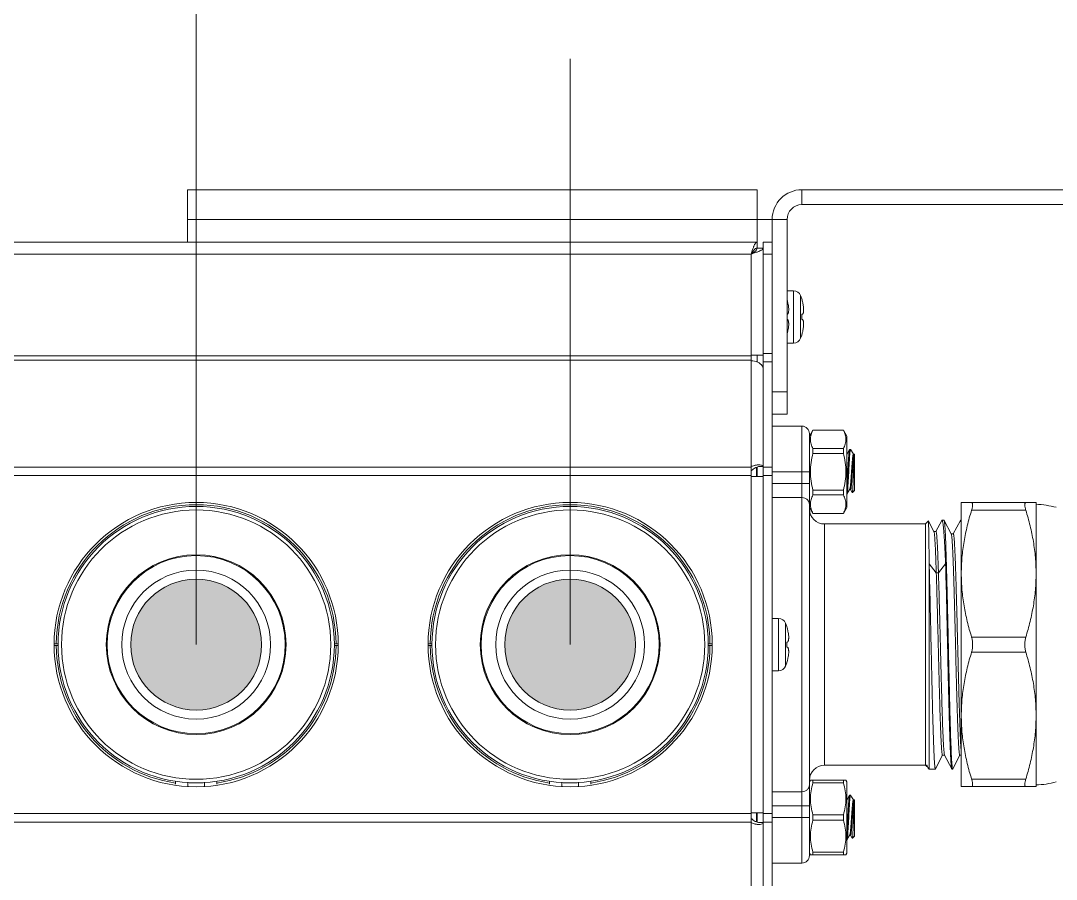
# Model space of a CAD drawing. Header units: millimetres. Extents: x 206 to 1899, y -454 to 296.
# Drawn here: x 1457.33 to 1465.98, y -408.36 to -401.18 of the extents above; entities that cross this region are included whole.
import ezdxf

# ---------------------------------------------------------------- set-up
doc = ezdxf.new("R2010")
doc.units = ezdxf.units.MM
doc.layers.add('细实线', color=7, linetype='Continuous', lineweight=15)

msp = doc.modelspace()

# ---------------------------------------------------------------- hatches: boundary and pattern name
at = {"lineweight": 9}
h = msp.add_hatch(color=256, dxfattribs=at)
h.dxf.hatch_style = 1
h.paths.add_polyline_path([(1458.246, -406.3955, 1), (1459.34, -406.3955, 1)])
h = msp.add_hatch(color=256, dxfattribs=at)
h.dxf.hatch_style = 1
h.paths.add_polyline_path([(1462.465, -406.3955, 1), (1461.371, -406.3955, 1)])

# ---------------------------------------------------------------- linework, layer by layer
for p, q in [((1458.793, -406.3955), (1458.793, -398.3986)), ((1461.918, -406.3955), (1461.918, -401.5036))]:
    msp.add_line(p, q, dxfattribs=at)
at = {"layer": '细实线', "linetype": 'Continuous', "lineweight": 9}
for p, q in [((1458.7201, -402.5955), (1463.4805, -402.5955)), ((1458.7201, -402.5955), (1458.7201, -403.033)), ((1463.4805, -403.033), (1463.4805, -402.5955)), ((1463.8555, -402.5955), (1466.043, -402.5955)), ((1463.8555, -402.5955), (1463.8555, -402.7205)), ((1463.8555, -402.7205), (1466.043, -402.7205)), ((1458.7201, -402.8455), (1463.6055, -402.8455)), ((1463.6055, -402.8455), (1463.7305, -402.8455)), ((1463.6055, -402.8455), (1463.6055, -403.9634)), ((1463.7305, -402.8455), (1463.7305, -404.4705)), ((1463.4805, -403.033), (1443.768, -403.033)), ((1463.4805, -403.083), (1463.4805, -403.033)), ((1463.4805, -403.083), (1463.5305, -403.083)), ((1463.6055, -403.033), (1463.5305, -403.033)), ((1463.5305, -414.5955), (1463.5305, -403.033)), ((1443.818, -403.133), (1463.4305, -403.133)), ((1463.4305, -414.4955), (1463.4305, -403.133)), ((1463.6055, -403.133), (1463.5305, -403.133)), ((1463.7854, -403.4392), (1463.7305, -403.4392)), ((1463.7854, -403.4392), (1463.7854, -403.8767)), ((1463.8438, -403.4794), (1463.8438, -403.8365)), ((1463.8532, -403.5062), (1463.8438, -403.4794)), ((1463.8532, -403.5077), (1463.8532, -403.5062)), ((1463.8582, -403.6363), (1463.8532, -403.6373)), ((1463.8532, -403.6786), (1463.8532, -403.6373)), ((1463.8582, -403.6796), (1463.8532, -403.6786)), ((1463.8532, -403.8097), (1463.8438, -403.8365)), ((1463.8532, -403.8097), (1463.8532, -403.8083)), ((1463.7854, -403.8767), (1463.7305, -403.8767)), ((1463.4305, -403.9841), (1443.818, -403.9841)), ((1463.4305, -404.0195), (1443.818, -404.0195)), ((1463.4305, -403.9779), (1463.5305, -403.9779)), ((1463.4805, -404.0348), (1463.4805, -403.9779)), ((1463.4805, -404.0205), (1463.4805, -404.0348)), ((1463.5305, -403.9634), (1463.6055, -403.9634)), ((1463.5305, -404.0341), (1463.6055, -404.0341)), ((1463.6055, -414.5955), (1463.6055, -403.9634)), ((1463.7305, -404.283), (1463.6055, -404.283)), ((1463.7305, -404.4705), (1463.6055, -404.4705)), ((1463.6055, -404.5705), (1463.8555, -404.5705)), ((1463.8555, -408.2205), (1463.8555, -404.5705)), ((1463.918, -404.6534), (1463.9469, -404.6034)), ((1463.918, -408.158), (1463.918, -404.633)), ((1464.2016, -404.6034), (1463.9469, -404.6034)), ((1463.9469, -404.6034), (1463.9469, -404.6041)), ((1464.2016, -404.6041), (1463.9469, -404.6041)), ((1464.2016, -404.6034), (1464.2016, -404.6041)), ((1464.2016, -404.6034), (1464.2305, -404.6534)), ((1464.2305, -405.2501), (1464.2305, -404.6534)), ((1464.2016, -404.758), (1463.9469, -404.758)), ((1463.9469, -404.758), (1463.9469, -404.7978)), ((1464.2016, -404.7978), (1463.9469, -404.7978)), ((1464.2016, -404.758), (1464.2016, -404.7978)), ((1464.253, -404.765), (1464.2539, -404.7642)), ((1464.2617, -404.7642), (1464.2539, -404.7642)), ((1464.2617, -404.7642), (1464.2639, -404.7672)), ((1464.293, -404.8048), (1464.2852, -404.8048)), ((1464.293, -404.8038), (1464.2918, -404.8058)), ((1464.293, -404.8038), (1464.293, -405.108)), ((1463.4923, -404.9088), (1463.494, -404.9086)), ((1463.494, -404.9086), (1463.4941, -404.9086)), ((1463.5305, -404.9086), (1463.4941, -404.9086)), ((1443.818, -404.913), (1463.4305, -404.913)), ((1443.818, -404.9838), (1463.4305, -404.9838)), ((1463.5305, -404.99), (1463.4305, -404.99)), ((1463.4742, -404.9168), (1463.4742, -404.99)), ((1463.4742, -404.9517), (1463.4805, -404.9517)), ((1463.4805, -404.9899), (1463.4805, -404.9118)), ((1463.4805, -404.99), (1463.4805, -404.9119)), ((1463.6055, -404.913), (1463.5305, -404.913)), ((1463.6055, -404.9838), (1463.5305, -404.9838)), ((1463.6055, -404.9517), (1463.918, -404.9517)), ((1463.6055, -405.0501), (1463.918, -405.0501)), ((1463.8555, -405.167), (1463.6055, -405.167)), ((1464.2016, -405.1056), (1463.9469, -405.1056)), ((1463.9469, -405.1056), (1463.9469, -405.1454)), ((1464.2016, -405.1454), (1463.9469, -405.1454)), ((1464.2016, -405.1056), (1464.2016, -405.1454)), ((1464.2314, -405.1384), (1464.2305, -405.1392)), ((1464.2314, -405.1384), (1464.2501, -405.1062)), ((1464.2501, -405.1062), (1464.2551, -405.0976)), ((1464.2539, -405.0986), (1464.2617, -405.0986)), ((1464.2613, -405.0989), (1464.276, -405.1241)), ((1464.276, -405.1241), (1464.2766, -405.1243)), ((1464.293, -405.108), (1464.2766, -405.1243)), ((1463.918, -405.2501), (1463.9469, -405.3001)), ((1464.2016, -405.3001), (1464.2305, -405.2501)), ((1465.1867, -405.2095), (1465.8117, -405.2095)), ((1465.1867, -407.5814), (1465.1867, -405.2095)), ((1465.8117, -405.2095), (1465.8117, -407.5814)), ((1464.2016, -405.2993), (1463.9469, -405.2993)), ((1463.9469, -405.2993), (1463.9469, -405.3001)), ((1464.2016, -405.3001), (1463.9469, -405.3001)), ((1464.2016, -405.2993), (1464.2016, -405.3001)), ((1465.7258, -405.272), (1465.2727, -405.272)), ((1464.8867, -405.3877), (1464.043, -405.3877)), ((1464.043, -405.3877), (1464.043, -407.4032)), ((1464.8867, -405.3877), (1464.9117, -405.3627)), ((1464.8867, -407.4032), (1464.8867, -405.3877)), ((1464.9119, -405.3628), (1464.9117, -405.3627)), ((1464.9579, -405.451), (1464.9119, -405.3628)), ((1465.0231, -405.3586), (1464.9749, -405.4508)), ((1465.0231, -405.3586), (1465.0253, -405.3564)), ((1465.0253, -405.3564), (1465.0425, -405.3564)), ((1465.0434, -405.3574), (1465.0425, -405.3564)), ((1465.1027, -405.4712), (1465.0434, -405.3574)), ((1465.179, -405.3574), (1465.1198, -405.4709)), ((1465.179, -405.3574), (1465.18, -405.3564)), ((1465.18, -405.3564), (1465.1868, -405.3564)), ((1464.9754, -405.451), (1464.9573, -405.451)), ((1464.9584, -405.4521), (1464.9579, -405.451)), ((1465.1202, -405.4712), (1465.1022, -405.4712)), ((1465.1033, -405.4722), (1465.1027, -405.4712)), ((1464.9777, -405.7952), (1464.918, -405.7207)), ((1464.918, -407.4345), (1464.918, -405.7207)), ((1465.0555, -405.7207), (1464.9958, -405.7952)), ((1464.9958, -405.7952), (1464.9777, -405.7952)), ((1463.6604, -406.1767), (1463.6055, -406.1767)), ((1463.6604, -406.1767), (1463.6604, -406.6142)), ((1463.7188, -406.2169), (1463.7188, -406.574)), ((1463.7282, -406.2437), (1463.7188, -406.2169)), ((1463.7282, -406.2452), (1463.7282, -406.2437)), ((1463.7332, -406.3738), (1463.7282, -406.3748)), ((1463.7282, -406.4161), (1463.7282, -406.3748)), ((1465.2727, -406.333), (1465.7258, -406.333)), ((1457.6055, -406.3892), (1457.6385, -406.3892)), ((1457.6055, -406.4017), (1457.6385, -406.4017)), ((1459.9475, -406.3892), (1459.9805, -406.3892)), ((1459.9475, -406.4017), (1459.9805, -406.4017)), ((1460.7305, -406.3892), (1460.7635, -406.3892)), ((1460.7305, -406.4017), (1460.7635, -406.4017)), ((1463.0725, -406.3892), (1463.1055, -406.3892)), ((1463.0725, -406.4017), (1463.1055, -406.4017)), ((1463.7332, -406.4171), (1463.7282, -406.4161)), ((1465.7258, -406.458), (1465.2727, -406.458)), ((1463.7282, -406.5472), (1463.7188, -406.574)), ((1463.7282, -406.5472), (1463.7282, -406.5458)), ((1463.6604, -406.6142), (1463.6055, -406.6142)), ((1464.9713, -407.4336), (1465.0305, -407.32)), ((1465.03, -407.3197), (1465.0481, -407.3197)), ((1465.047, -407.3187), (1465.0475, -407.3197)), ((1465.0475, -407.3197), (1465.1068, -407.4336)), ((1465.1156, -407.4336), (1465.1748, -407.32)), ((1465.1744, -407.3197), (1465.1867, -407.3197)), ((1464.8867, -407.4032), (1464.043, -407.4032)), ((1464.8867, -407.4032), (1464.8953, -407.4117)), ((1464.8953, -407.4117), (1464.8958, -407.412)), ((1464.8958, -407.412), (1464.9032, -407.412)), ((1464.8995, -407.3985), (1464.9083, -407.4226)), ((1464.9023, -407.4111), (1464.8995, -407.3985)), ((1464.9023, -407.4111), (1464.9083, -407.4226)), ((1464.9083, -407.4226), (1464.913, -407.4295)), ((1464.913, -407.4295), (1464.918, -407.4345)), ((1464.918, -407.4345), (1464.9703, -407.4345)), ((1464.9703, -407.4345), (1464.9713, -407.4336)), ((1465.1068, -407.4336), (1465.1078, -407.4345)), ((1465.1078, -407.4345), (1465.1146, -407.4345)), ((1465.1156, -407.4336), (1465.1146, -407.4345)), ((1458.6211, -407.5365), (1458.6211, -407.5603)), ((1458.7242, -407.583), (1458.7242, -407.545)), ((1458.8617, -407.545), (1458.8617, -407.583)), ((1458.9649, -407.5365), (1458.9649, -407.5603)), ((1461.7461, -407.5365), (1461.7461, -407.5603)), ((1461.8492, -407.583), (1461.8492, -407.545)), ((1461.9867, -407.545), (1461.9867, -407.583)), ((1462.0899, -407.5365), (1462.0899, -407.5603)), ((1463.9262, -407.5267), (1463.918, -407.5409)), ((1463.9262, -407.5267), (1464.2223, -407.5267)), ((1463.9469, -407.5497), (1463.9469, -407.5267)), ((1464.2016, -407.5497), (1463.9469, -407.5497)), ((1464.2016, -407.5497), (1464.2016, -407.5267)), ((1464.2305, -407.5409), (1464.2223, -407.5267)), ((1464.2305, -408.1374), (1464.2305, -407.541)), ((1465.8117, -407.5814), (1465.1867, -407.5814)), ((1465.2727, -407.5189), (1465.7258, -407.5189)), ((1463.6055, -407.6239), (1463.8555, -407.6239)), ((1464.253, -407.6525), (1464.2539, -407.6517)), ((1464.2617, -407.6517), (1464.2539, -407.6517)), ((1464.2617, -407.6517), (1464.2639, -407.6547)), ((1463.6055, -407.7409), (1463.918, -407.7409)), ((1464.293, -407.6923), (1464.2852, -407.6923)), ((1464.293, -407.6913), (1464.2918, -407.6933)), ((1464.293, -407.6913), (1464.293, -407.9955)), ((1443.8586, -407.8072), (1463.4305, -407.8072)), ((1463.5305, -407.8009), (1463.4305, -407.8009)), ((1463.4742, -407.8009), (1463.4742, -407.8741)), ((1463.4742, -407.8392), (1463.4805, -407.8392)), ((1463.4805, -407.8791), (1463.4805, -407.8009)), ((1463.4805, -407.8791), (1463.4805, -407.801)), ((1463.6055, -407.8072), (1463.5305, -407.8072)), ((1463.6055, -407.8392), (1463.918, -407.8392)), ((1464.2016, -407.8162), (1463.9469, -407.8162)), ((1463.9469, -407.8622), (1463.9469, -407.8162)), ((1464.2016, -407.8622), (1464.2016, -407.8162)), ((1443.8586, -407.8779), (1463.4305, -407.8779)), ((1463.4809, -407.8792), (1463.4697, -407.8741)), ((1463.5305, -407.8823), (1463.4941, -407.8823)), ((1463.6055, -407.8779), (1463.5305, -407.8779)), ((1464.2016, -407.8622), (1463.9469, -407.8622)), ((1464.2314, -408.0259), (1464.2501, -407.9937)), ((1464.2501, -407.9937), (1464.2551, -407.9851)), ((1464.2539, -407.9861), (1464.2617, -407.9861)), ((1464.2613, -407.9864), (1464.276, -408.0116)), ((1464.276, -408.0116), (1464.2766, -408.0118)), ((1464.293, -407.9955), (1464.2766, -408.0118)), ((1464.2314, -408.0259), (1464.2305, -408.0267)), ((1463.9262, -408.1517), (1463.918, -408.1376)), ((1463.9262, -408.1517), (1464.2223, -408.1517)), ((1464.2016, -408.1287), (1463.9469, -408.1287)), ((1463.9469, -408.1287), (1463.9469, -408.1517)), ((1464.2016, -408.1287), (1464.2016, -408.1517)), ((1464.2305, -408.1376), (1464.2223, -408.1517)), ((1463.6055, -408.2205), (1463.8555, -408.2205))]:
    msp.add_line(p, q, dxfattribs=at)
for points in [[(1464.253, -404.765), (1464.2348, -404.7965), (1464.2305, -404.8038)], [(1464.2856, -404.8046), (1464.2702, -404.778), (1464.2639, -404.7672)], [(1463.4697, -404.9168), (1463.4809, -404.9117), (1463.4923, -404.9088)], [(1464.253, -407.6525), (1464.2348, -407.684), (1464.2305, -407.6913)], [(1464.2856, -407.6921), (1464.2702, -407.6655), (1464.2639, -407.6547)], [(1463.4941, -407.8823), (1463.4923, -407.8821), (1463.4809, -407.8792)]]:
    msp.add_lwpolyline(points, dxfattribs=at)
for centre, radius in [((1458.793, -406.3955), 1.1875), ((1458.793, -406.3955), 1.1545), ((1461.918, -406.3955), 1.1875), ((1461.918, -406.3955), 1.1545), ((1458.793, -406.3955), 1.125), ((1461.918, -406.3955), 1.125), ((1458.793, -406.3955), 0.7512), ((1461.918, -406.3955), 0.7512), ((1458.793, -406.3955), 0.6223), ((1461.918, -406.3955), 0.6223), ((1458.793, -406.3955), 0.547), ((1461.918, -406.3955), 0.547)]:
    msp.add_circle(centre, radius, dxfattribs=at)
for centre, radius, start, end in [((1463.8555, -402.8455), 0.25, 90, 180), ((1463.8555, -402.8455), 0.125, 90, 180), ((1463.2489, -403.6575), 0.5022, 15.32916, 16.44919), ((1463.3698, -403.6244), 0.3768, 13.40781, 15.33231), ((1463.7854, -403.5017), 0.0625, 20.92483, 90), ((1463.374, -403.6575), 0.5021, 15.32908, 17.36325), ((1463.4948, -403.6244), 0.3768, 13.40781, 15.33231), ((1463.3685, -403.6912), 0.3781, 344.67105, 346.58906), ((1463.4935, -403.6912), 0.3781, 344.67105, 346.58906), ((1463.2489, -403.6584), 0.5022, 343.55081, 344.67084), ((1463.7854, -403.8142), 0.0625, 270, 339.07517), ((1463.374, -403.6584), 0.5021, 342.63675, 344.67092), ((1463.8555, -404.633), 0.0625, 0, 90), ((1463.4989, -405.0513), 0.1578, 101.01018, 102.80272), ((1463.4965, -405.0378), 0.1442, 95.99193, 101.07694), ((1463.5555, -405.0843), 0.1879, 124.97153, 125.74859), ((1458.793, -406.3955), 1.1687, 0.3064, 179.6936), ((1461.918, -406.3955), 1.1687, 0.3064, 179.6936), ((1465.7838, -405.9945), 0.7715, 75.22609, 87.92168), ((1464.043, -405.2627), 0.125, 180, 270), ((1458.793, -406.3955), 0.744, 270.35665, 270), ((1461.918, -406.3955), 0.744, 270.35665, 270), ((1463.6604, -406.2392), 0.0625, 20.92483, 90), ((1463.249, -406.395), 0.5021, 15.32908, 17.36325), ((1463.3698, -406.3619), 0.3768, 13.40781, 15.33231), ((1458.793, -406.3955), 1.1687, 180.3064, 261.52699), ((1458.793, -406.3955), 1.1687, 278.47301, 359.6936), ((1461.918, -406.3955), 1.1687, 180.3064, 261.52699), ((1461.918, -406.3955), 1.1687, 278.47301, 359.6936), ((1463.249, -406.3959), 0.5021, 342.63675, 344.67092), ((1463.3685, -406.4287), 0.3781, 344.67105, 346.58906), ((1463.6604, -406.5517), 0.0625, 270, 339.07517), ((1458.7937, -406.3955), 0.744, 269.94685, 270.3035), ((1461.9187, -406.3955), 0.744, 269.94685, 270.3035), ((1464.043, -407.5282), 0.125, 90, 180), ((1465.7838, -406.7964), 0.7715, 272.07832, 284.77391), ((1463.5555, -407.7067), 0.1879, 234.25141, 235.02847), ((1463.4989, -407.7397), 0.1578, 257.19728, 258.98982), ((1463.4965, -407.7531), 0.1442, 258.92306, 264.00807), ((1463.8555, -408.158), 0.0625, 270, 0)]:
    msp.add_arc(centre, radius, start, end, dxfattribs=at)
for points, knots in [([(1463.4805, -403.083), (1463.4708, -403.083), (1463.4562, -403.0953), (1463.4425, -403.1142), (1463.4346, -403.1265), (1463.4305, -403.133)], [0, 0, 0, 0, 0.400766, 0.683902, 1, 1, 1, 1]), ([(1463.4805, -403.083), (1463.4805, -403.0926), (1463.4682, -403.1072), (1463.4492, -403.121), (1463.4369, -403.1289), (1463.4305, -403.133)], [0, 0, 0, 0, 0.400766, 0.683902, 1, 1, 1, 1]), ([(1463.4472, -403.083), (1463.4457, -403.0869), (1463.4399, -403.1034), (1463.4346, -403.1202), (1463.4305, -403.133)], [0, 0, 0, 0, 0.236192, 1, 1, 1, 1]), ([(1463.4528, -403.0684), (1463.4524, -403.0696), (1463.4504, -403.0744), (1463.4485, -403.0792), (1463.4472, -403.083)], [0, 0, 0, 0, 0.239617, 1, 1, 1, 1]), ([(1463.4805, -403.033), (1463.4749, -403.033), (1463.4665, -403.0413), (1463.4591, -403.0542), (1463.455, -403.0633), (1463.4528, -403.0684)], [0, 0, 0, 0, 0.359924, 0.644291, 1, 1, 1, 1]), ([(1463.5305, -403.083), (1463.5305, -403.0844), (1463.5296, -403.0884), (1463.5248, -403.0943), (1463.52, -403.0978), (1463.5171, -403.0996)], [0, 0, 0, 0, 0.192204, 0.538924, 1, 1, 1, 1]), ([(1463.4805, -403.1163), (1463.4766, -403.1177), (1463.46, -403.1236), (1463.4433, -403.1289), (1463.4305, -403.133)], [0, 0, 0, 0, 0.236192, 1, 1, 1, 1]), ([(1463.4951, -403.1106), (1463.4939, -403.1111), (1463.4891, -403.1131), (1463.4842, -403.1149), (1463.4805, -403.1163)], [0, 0, 0, 0, 0.239617, 1, 1, 1, 1]), ([(1463.5171, -403.0996), (1463.5156, -403.1006), (1463.5085, -403.1047), (1463.501, -403.1081), (1463.4951, -403.1106)], [0, 0, 0, 0, 0.21862, 1, 1, 1, 1]), ([(1463.7332, -403.6363), (1463.7341, -403.6361), (1463.7354, -403.6354), (1463.7368, -403.634), (1463.7383, -403.6321), (1463.7399, -403.6292), (1463.7414, -403.625), (1463.7426, -403.6201), (1463.7435, -403.6146), (1463.7441, -403.6086), (1463.7446, -403.5997), (1463.7443, -403.5875), (1463.7429, -403.5718), (1463.7403, -403.5548), (1463.7378, -403.5431), (1463.7363, -403.537)], [0, 0, 0, 0, 0.02655, 0.041501, 0.057879, 0.095184, 0.138499, 0.187366, 0.24128, 0.29982, 0.36264, 0.50017, 0.652697, 0.819646, 1, 1, 1, 1]), ([(1463.8582, -403.6363), (1463.8591, -403.6361), (1463.8604, -403.6354), (1463.8618, -403.634), (1463.8633, -403.6321), (1463.8649, -403.6292), (1463.8664, -403.625), (1463.8676, -403.6201), (1463.8685, -403.6146), (1463.8691, -403.6086), (1463.8696, -403.5997), (1463.8693, -403.5875), (1463.8679, -403.5718), (1463.8653, -403.5548), (1463.8628, -403.5431), (1463.8613, -403.537)], [0, 0, 0, 0, 0.02655, 0.041501, 0.057879, 0.095184, 0.138499, 0.187366, 0.24128, 0.29982, 0.36264, 0.50017, 0.652697, 0.819646, 1, 1, 1, 1]), ([(1463.7363, -403.7789), (1463.7378, -403.7729), (1463.7403, -403.7611), (1463.7429, -403.7441), (1463.7443, -403.7284), (1463.7446, -403.7163), (1463.7441, -403.7073), (1463.7435, -403.7013), (1463.7426, -403.6959), (1463.7414, -403.691), (1463.7399, -403.6868), (1463.7383, -403.6838), (1463.7368, -403.6819), (1463.7354, -403.6805), (1463.7341, -403.6798), (1463.7332, -403.6796)], [0, 0, 0, 0, 0.180366, 0.347311, 0.499831, 0.637355, 0.700173, 0.75871, 0.812623, 0.861491, 0.904806, 0.942114, 0.958494, 0.973449, 1, 1, 1, 1]), ([(1463.8613, -403.7789), (1463.8628, -403.7729), (1463.8653, -403.7611), (1463.8679, -403.7441), (1463.8693, -403.7284), (1463.8696, -403.7163), (1463.8691, -403.7073), (1463.8685, -403.7013), (1463.8676, -403.6959), (1463.8664, -403.691), (1463.8649, -403.6868), (1463.8633, -403.6838), (1463.8618, -403.6819), (1463.8604, -403.6805), (1463.8591, -403.6798), (1463.8582, -403.6796)], [0, 0, 0, 0, 0.180366, 0.347311, 0.499831, 0.637355, 0.700173, 0.75871, 0.812623, 0.861491, 0.904806, 0.942114, 0.958494, 0.973449, 1, 1, 1, 1]), ([(1463.5229, -404.0675), (1463.5147, -404.0536), (1463.485, -404.0305), (1463.4494, -404.0239), (1463.4305, -404.0239)], [0, 0, 0, 0, 0.461014, 1, 1, 1, 1]), ([(1463.5305, -404.0946), (1463.5305, -404.0923), (1463.5298, -404.0829), (1463.5265, -404.0737), (1463.5229, -404.0675)], [0, 0, 0, 0, 0.244538, 1, 1, 1, 1]), ([(1463.9469, -404.758), (1463.9406, -404.7458), (1463.9302, -404.721), (1463.9242, -404.6811), (1463.9302, -404.6412), (1463.9406, -404.6163), (1463.9469, -404.6041)], [0, 0, 0, 0, 0.25587, 0.5, 0.74413, 1, 1, 1, 1]), ([(1464.2016, -404.758), (1464.2079, -404.7458), (1464.2183, -404.721), (1464.2243, -404.6811), (1464.2183, -404.6412), (1464.2079, -404.6163), (1464.2016, -404.6041)], [0, 0, 0, 0, 0.25587, 0.5, 0.74413, 1, 1, 1, 1]), ([(1463.9469, -405.1056), (1463.9405, -405.0805), (1463.93, -405.0296), (1463.9243, -404.9517), (1463.93, -404.8739), (1463.9405, -404.8229), (1463.9469, -404.7978)], [0, 0, 0, 0, 0.250006, 0.5, 0.749994, 1, 1, 1, 1]), ([(1464.2016, -405.1056), (1464.208, -405.0805), (1464.2185, -405.0296), (1464.2242, -404.9517), (1464.2185, -404.8739), (1464.208, -404.8229), (1464.2016, -404.7978)], [0, 0, 0, 0, 0.250006, 0.5, 0.749994, 1, 1, 1, 1]), ([(1464.2305, -405.0843), (1464.2316, -405.0702), (1464.2335, -405.0396), (1464.2362, -404.9914), (1464.2389, -404.9401), (1464.2412, -404.8971), (1464.2431, -404.8643), (1464.2445, -404.842), (1464.2459, -404.8218), (1464.2473, -404.8043), (1464.2486, -404.7897), (1464.25, -404.7784), (1464.2512, -404.771), (1464.2522, -404.7669), (1464.2527, -404.7655), (1464.253, -404.765)], [0, 0, 0, 0, 0.132366, 0.287125, 0.452003, 0.613914, 0.689706, 0.760015, 0.82344, 0.878728, 0.924787, 0.960725, 0.985883, 0.994314, 1, 1, 1, 1]), ([(1464.258, -404.7774), (1464.2573, -404.782), (1464.2561, -404.7927), (1464.2538, -404.8195), (1464.2511, -404.8611), (1464.2479, -404.9173), (1464.2453, -404.9678), (1464.2431, -405.0083), (1464.2415, -405.037), (1464.2398, -405.0632), (1464.2382, -405.0864), (1464.2366, -405.1058), (1464.2352, -405.1194), (1464.234, -405.1279), (1464.2332, -405.1326), (1464.2324, -405.1359), (1464.2318, -405.1378), (1464.2314, -405.1384)], [0, 0, 0, 0, 0.038651, 0.089567, 0.222344, 0.383787, 0.556107, 0.640397, 0.720301, 0.793603, 0.858272, 0.912526, 0.954882, 0.971236, 0.98423, 0.993811, 1, 1, 1, 1]), ([(1464.2852, -404.8048), (1464.2848, -404.8048), (1464.2839, -404.8057), (1464.2832, -404.8077), (1464.2822, -404.8109), (1464.2809, -404.8176), (1464.2793, -404.8288), (1464.2776, -404.8453), (1464.2758, -404.8656), (1464.2739, -404.8889), (1464.2721, -404.9143), (1464.2703, -404.9411), (1464.2684, -404.9682), (1464.2666, -404.9948), (1464.2648, -405.0198), (1464.263, -405.0425), (1464.2612, -405.062), (1464.2594, -405.0777), (1464.2578, -405.0881), (1464.2565, -405.094), (1464.2558, -405.0962), (1464.2554, -405.097)], [0, 0, 0, 0, 0.003842, 0.011094, 0.022365, 0.037706, 0.080226, 0.13737, 0.207214, 0.287353, 0.375012, 0.467147, 0.560554, 0.651985, 0.738262, 0.816389, 0.883663, 0.937776, 0.976919, 0.990494, 1, 1, 1, 1]), ([(1464.2599, -404.7675), (1464.2597, -404.7681), (1464.2589, -404.7714), (1464.2584, -404.7747), (1464.258, -404.7774)], [0, 0, 0, 0, 0.191287, 1, 1, 1, 1]), ([(1464.2617, -404.7642), (1464.2613, -404.7642), (1464.2604, -404.7655), (1464.2601, -404.7667), (1464.2599, -404.7675)], [0, 0, 0, 0, 0.320397, 1, 1, 1, 1]), ([(1464.2889, -404.8171), (1464.2882, -404.8211), (1464.287, -404.8303), (1464.2846, -404.8527), (1464.2818, -404.887), (1464.2792, -404.9245), (1464.277, -404.9569), (1464.2753, -404.9815), (1464.2737, -405.0053), (1464.272, -405.0274), (1464.2704, -405.0474), (1464.2687, -405.0646), (1464.2671, -405.0786), (1464.2655, -405.0889), (1464.2641, -405.0951), (1464.2629, -405.0979), (1464.2621, -405.0986), (1464.2617, -405.0986)], [0, 0, 0, 0, 0.042598, 0.097649, 0.238585, 0.406786, 0.495155, 0.582985, 0.667741, 0.746976, 0.818408, 0.879989, 0.929967, 0.966961, 0.990085, 0.996465, 1, 1, 1, 1]), ([(1464.2766, -405.1243), (1464.2769, -405.1241), (1464.2772, -405.123), (1464.2777, -405.121), (1464.2781, -405.1179), (1464.2786, -405.1139), (1464.2791, -405.1088), (1464.2798, -405.1002), (1464.2807, -405.0873), (1464.2816, -405.0694), (1464.2826, -405.0486), (1464.2836, -405.0254), (1464.2846, -405.0005), (1464.2856, -404.9745), (1464.287, -404.9396), (1464.2886, -404.8984), (1464.2906, -404.855), (1464.2921, -404.8289), (1464.293, -404.8179)], [0, 0, 0, 0, 0.003638, 0.010461, 0.020548, 0.033881, 0.050403, 0.070023, 0.118113, 0.177037, 0.245375, 0.321439, 0.403308, 0.488871, 0.575879, 0.744886, 0.891832, 1, 1, 1, 1]), ([(1464.291, -404.8077), (1464.2908, -404.8083), (1464.2899, -404.8114), (1464.2893, -404.8146), (1464.2889, -404.8171)], [0, 0, 0, 0, 0.190072, 1, 1, 1, 1]), ([(1464.2918, -404.8058), (1464.2918, -404.8059), (1464.2914, -404.8066), (1464.2912, -404.8072), (1464.291, -404.8077)], [0, 0, 0, 0, 0.209201, 1, 1, 1, 1]), ([(1463.4639, -404.8973), (1463.4612, -404.898), (1463.4498, -404.9009), (1463.4387, -404.9049), (1463.4305, -404.9086)], [0, 0, 0, 0, 0.237927, 1, 1, 1, 1]), ([(1463.4938, -404.8937), (1463.4928, -404.8937), (1463.4887, -404.8938), (1463.4846, -404.8941), (1463.4814, -404.8944)], [0, 0, 0, 0, 0.239527, 1, 1, 1, 1]), ([(1463.5229, -404.8992), (1463.5191, -404.8972), (1463.5094, -404.8944), (1463.4995, -404.8937), (1463.4938, -404.8937)], [0, 0, 0, 0, 0.428709, 1, 1, 1, 1]), ([(1463.5305, -404.9086), (1463.5305, -404.9078), (1463.5296, -404.9036), (1463.5258, -404.9008), (1463.5229, -404.8992)], [0, 0, 0, 0, 0.205312, 1, 1, 1, 1]), ([(1463.4457, -404.9318), (1463.4444, -404.9327), (1463.4392, -404.9365), (1463.4342, -404.9407), (1463.4305, -404.944)], [0, 0, 0, 0, 0.237037, 1, 1, 1, 1]), ([(1463.4697, -404.9168), (1463.4682, -404.9177), (1463.4607, -404.9219), (1463.4534, -404.9264), (1463.4478, -404.9303)], [0, 0, 0, 0, 0.205324, 1, 1, 1, 1]), ([(1463.8555, -405.167), (1463.8636, -405.167), (1463.8799, -405.17), (1463.9006, -405.1829), (1463.9147, -405.2023), (1463.918, -405.2179), (1463.918, -405.2255)], [0, 0, 0, 0, 0.257624, 0.510803, 0.757659, 1, 1, 1, 1]), ([(1463.9469, -405.2993), (1463.9406, -405.2871), (1463.9302, -405.2622), (1463.9242, -405.2223), (1463.9302, -405.1824), (1463.9406, -405.1576), (1463.9469, -405.1454)], [0, 0, 0, 0, 0.25587, 0.5, 0.74413, 1, 1, 1, 1]), ([(1464.2016, -405.2993), (1464.2079, -405.2871), (1464.2183, -405.2622), (1464.2243, -405.2223), (1464.2183, -405.1824), (1464.2079, -405.1576), (1464.2016, -405.1454)], [0, 0, 0, 0, 0.25587, 0.5, 0.74413, 1, 1, 1, 1]), ([(1465.2727, -405.272), (1465.274, -405.2676), (1465.2764, -405.2591), (1465.2793, -405.2469), (1465.281, -405.2361), (1465.2817, -405.2269), (1465.2812, -405.2195), (1465.2797, -405.214), (1465.2768, -405.2102), (1465.274, -405.2095), (1465.2727, -405.2095)], [0, 0, 0, 0, 0.205566, 0.391719, 0.554274, 0.690337, 0.798546, 0.880202, 0.942223, 1, 1, 1, 1]), ([(1465.7258, -405.2095), (1465.7245, -405.2095), (1465.7217, -405.2102), (1465.7187, -405.214), (1465.7172, -405.2195), (1465.7168, -405.2269), (1465.7175, -405.2361), (1465.7192, -405.2469), (1465.722, -405.2591), (1465.7245, -405.2676), (1465.7258, -405.272)], [0, 0, 0, 0, 0.057777, 0.119799, 0.201455, 0.309664, 0.445727, 0.608282, 0.794435, 1, 1, 1, 1]), ([(1465.2727, -405.272), (1465.2595, -405.3152), (1465.2355, -405.4022), (1465.2079, -405.5344), (1465.1906, -405.6681), (1465.1867, -405.7577), (1465.1867, -405.8025)], [0, 0, 0, 0, 0.251196, 0.501468, 0.750957, 1, 1, 1, 1]), ([(1465.8117, -405.8025), (1465.8117, -405.7577), (1465.8079, -405.6681), (1465.7906, -405.5344), (1465.763, -405.4022), (1465.739, -405.3152), (1465.7258, -405.272)], [0, 0, 0, 0, 0.249043, 0.498532, 0.748804, 1, 1, 1, 1]), ([(1464.918, -405.7207), (1464.9178, -405.6945), (1464.9173, -405.6448), (1464.9165, -405.5748), (1464.9159, -405.5221), (1464.9153, -405.4846), (1464.915, -405.4603), (1464.9146, -405.4386), (1464.9142, -405.4195), (1464.9138, -405.4032), (1464.9135, -405.3896), (1464.9131, -405.3801), (1464.9129, -405.3738), (1464.9127, -405.3702), (1464.9125, -405.3673), (1464.9123, -405.3652), (1464.9121, -405.3637), (1464.912, -405.363), (1464.9119, -405.3628)], [0, 0, 0, 0, 0.219652, 0.415997, 0.586655, 0.661767, 0.729791, 0.790534, 0.84381, 0.889475, 0.927407, 0.957488, 0.969558, 0.979639, 0.987726, 0.993812, 0.997898, 1, 1, 1, 1]), ([(1465.0253, -405.3564), (1465.0261, -405.3564), (1465.0273, -405.3579), (1465.0283, -405.36), (1465.0297, -405.3641), (1465.0313, -405.371), (1465.0331, -405.3815), (1465.0349, -405.395), (1465.0376, -405.4188), (1465.0408, -405.4555), (1465.0445, -405.5077), (1465.0482, -405.5702), (1465.0519, -405.6424), (1465.0543, -405.6936), (1465.0555, -405.7207)], [0, 0, 0, 0, 0.006594, 0.012356, 0.020015, 0.041235, 0.070423, 0.107578, 0.152631, 0.265945, 0.409138, 0.580568, 0.77833, 1, 1, 1, 1]), ([(1465.0785, -406.3955), (1465.0771, -406.3297), (1465.0742, -406.2006), (1465.0699, -406.0127), (1465.0663, -405.8638), (1465.0633, -405.7533), (1465.0611, -405.6787), (1465.0589, -405.6106), (1465.0568, -405.5497), (1465.0546, -405.4965), (1465.0524, -405.4515), (1465.0506, -405.4193), (1465.049, -405.398), (1465.0479, -405.3854), (1465.0469, -405.3751), (1465.0458, -405.367), (1465.0448, -405.3614), (1465.044, -405.3584), (1465.0434, -405.3574)], [0, 0, 0, 0, 0.189932, 0.372948, 0.542409, 0.620099, 0.692139, 0.757873, 0.816705, 0.868098, 0.911588, 0.946781, 0.961166, 0.973366, 0.983359, 0.991127, 0.996663, 1, 1, 1, 1]), ([(1465.1808, -405.3571), (1465.1811, -405.3576), (1465.1816, -405.359), (1465.1827, -405.3631), (1465.1832, -405.3667), (1465.1836, -405.3694)], [0, 0, 0, 0, 0.138876, 0.350741, 1, 1, 1, 1]), ([(1465.1836, -405.3694), (1465.1842, -405.3739), (1465.1854, -405.3846), (1465.1863, -405.3953), (1465.1867, -405.4014)], [0, 0, 0, 0, 0.426466, 1, 1, 1, 1]), ([(1464.9777, -405.7952), (1464.977, -405.7709), (1464.9754, -405.7248), (1464.973, -405.6596), (1464.9706, -405.6024), (1464.9683, -405.5539), (1464.9662, -405.5191), (1464.9645, -405.4961), (1464.9633, -405.4824), (1464.9621, -405.4713), (1464.961, -405.4626), (1464.9598, -405.4565), (1464.959, -405.4532), (1464.9584, -405.4521)], [0, 0, 0, 0, 0.211916, 0.40247, 0.569429, 0.711077, 0.825928, 0.872921, 0.912805, 0.945482, 0.9709, 0.989045, 1, 1, 1, 1]), ([(1464.9958, -405.7952), (1464.9949, -405.7696), (1464.9933, -405.7212), (1464.9908, -405.653), (1464.9886, -405.6018), (1464.9869, -405.5655), (1464.9856, -405.542), (1464.9843, -405.5211), (1464.9831, -405.5029), (1464.9818, -405.4875), (1464.9806, -405.4747), (1464.9793, -405.4648), (1464.9782, -405.4577), (1464.9771, -405.4534), (1464.9762, -405.4515), (1464.9756, -405.451), (1464.9754, -405.451)], [0, 0, 0, 0, 0.222216, 0.420547, 0.592456, 0.667874, 0.73597, 0.796532, 0.849393, 0.894412, 0.931464, 0.960472, 0.981402, 0.994307, 0.997902, 1, 1, 1, 1]), ([(1465.1039, -405.4736), (1465.1038, -405.4734), (1465.1036, -405.473), (1465.1035, -405.4725), (1465.1033, -405.4722)], [0, 0, 0, 0, 0.282756, 1, 1, 1, 1]), ([(1465.1744, -407.3197), (1465.1738, -407.3197), (1465.1728, -407.318), (1465.172, -407.3149), (1465.1709, -407.3095), (1465.1698, -407.3021), (1465.1687, -407.2926), (1465.1677, -407.2811), (1465.1666, -407.2675), (1465.165, -407.2454), (1465.1631, -407.213), (1465.161, -407.1685), (1465.1588, -407.1169), (1465.1566, -407.0587), (1465.1544, -406.9943), (1465.1522, -406.9245), (1465.1501, -406.8498), (1465.1471, -406.7425), (1465.1434, -406.6017), (1465.1391, -406.4284), (1465.1348, -406.2538), (1465.1304, -406.0844), (1465.1261, -405.9264), (1465.1224, -405.8046), (1465.1194, -405.7172), (1465.1172, -405.6606), (1465.115, -405.6107), (1465.1129, -405.568), (1465.1107, -405.533), (1465.1089, -405.5087), (1465.1073, -405.4933), (1465.1062, -405.4849), (1465.1051, -405.4785), (1465.1043, -405.475), (1465.1039, -405.4736)], [0, 0, 0, 0, 0.000828, 0.002651, 0.005581, 0.009631, 0.0148, 0.021081, 0.02846, 0.03692, 0.057013, 0.081178, 0.109196, 0.140809, 0.175729, 0.213635, 0.254178, 0.296988, 0.387815, 0.482785, 0.578416, 0.671201, 0.757738, 0.834854, 0.868981, 0.899726, 0.926808, 0.949979, 0.96903, 0.983789, 0.989518, 0.994131, 0.997624, 1, 1, 1, 1]), ([(1465.1867, -407.292), (1465.1859, -407.284), (1465.1844, -407.2656), (1465.1814, -407.2197), (1465.1779, -407.146), (1465.1739, -407.0398), (1465.1699, -406.9125), (1465.1658, -406.7683), (1465.1617, -406.612), (1465.1576, -406.4486), (1465.1535, -406.2834), (1465.1495, -406.1219), (1465.146, -405.992), (1465.1432, -405.8939), (1465.1411, -405.8261), (1465.139, -405.7629), (1465.137, -405.7049), (1465.1349, -405.6525), (1465.1329, -405.6063), (1465.1308, -405.5664), (1465.129, -405.5375), (1465.1276, -405.5177), (1465.1266, -405.5056), (1465.1255, -405.4953), (1465.1245, -405.4869), (1465.1235, -405.4803), (1465.1225, -405.4754), (1465.1217, -405.4727), (1465.1207, -405.4712), (1465.1202, -405.4712)], [0, 0, 0, 0, 0.01321, 0.030325, 0.075698, 0.134656, 0.20528, 0.285268, 0.372008, 0.46267, 0.554294, 0.643888, 0.728528, 0.768118, 0.805451, 0.840222, 0.872147, 0.900965, 0.926443, 0.948371, 0.966574, 0.974231, 0.980906, 0.986585, 0.991258, 0.994921, 0.997573, 0.99923, 1, 1, 1, 1]), ([(1464.918, -405.7207), (1464.9204, -405.8037), (1464.9249, -405.9812), (1464.9301, -406.2078), (1464.9343, -406.4005), (1464.9376, -406.5469), (1464.9408, -406.6902), (1464.944, -406.8275), (1464.9473, -406.9561), (1464.95, -407.0566), (1464.9523, -407.1307), (1464.9539, -407.1809), (1464.9555, -407.2271), (1464.9571, -407.2691), (1464.9588, -407.3066), (1464.9604, -407.3396), (1464.962, -407.3677), (1464.9636, -407.391), (1464.965, -407.4072), (1464.9661, -407.4177), (1464.967, -407.4236), (1464.9677, -407.4281), (1464.9685, -407.4315), (1464.9692, -407.4335), (1464.97, -407.4345), (1464.9703, -407.4345)], [0, 0, 0, 0, 0.145256, 0.310482, 0.396464, 0.482387, 0.566512, 0.647138, 0.722636, 0.791479, 0.822964, 0.852276, 0.879267, 0.9038, 0.925753, 0.945014, 0.961488, 0.975091, 0.985761, 0.98998, 0.993449, 0.996169, 0.998143, 0.999389, 1, 1, 1, 1]), ([(1465.0555, -405.7207), (1465.0586, -405.8257), (1465.0641, -406.0507), (1465.0691, -406.2756), (1465.0717, -406.3955)], [0, 0, 0, 0, 0.467081, 1, 1, 1, 1]), ([(1465.03, -407.3197), (1465.0297, -407.3197), (1465.0289, -407.3189), (1465.0283, -407.3171), (1465.0274, -407.3141), (1465.0263, -407.3079), (1465.0249, -407.2973), (1465.0233, -407.2811), (1465.0217, -407.2604), (1465.0201, -407.2353), (1465.0185, -407.206), (1465.0169, -407.1726), (1465.0153, -407.1353), (1465.013, -407.0782), (1465.0102, -406.9985), (1465.007, -406.8942), (1465.0038, -406.7798), (1465.0005, -406.6577), (1464.9973, -406.5302), (1464.9941, -406.4), (1464.9898, -406.2285), (1464.9847, -406.0269), (1464.9801, -405.8691), (1464.9777, -405.7952)], [0, 0, 0, 0, 0.000659, 0.001927, 0.003914, 0.006645, 0.014348, 0.025025, 0.038636, 0.055112, 0.074375, 0.096328, 0.12086, 0.14785, 0.208641, 0.277475, 0.352962, 0.433575, 0.517687, 0.603596, 0.689564, 0.854763, 1, 1, 1, 1]), ([(1465.047, -407.3187), (1465.0466, -407.318), (1465.046, -407.3163), (1465.0449, -407.3113), (1465.0435, -407.3022), (1465.042, -407.288), (1465.0404, -407.2695), (1465.0389, -407.2468), (1465.0373, -407.2199), (1465.0357, -407.1891), (1465.0335, -407.1404), (1465.0307, -407.0708), (1465.0276, -406.9778), (1465.0244, -406.8735), (1465.0213, -406.7599), (1465.0181, -406.6393), (1465.0149, -406.514), (1465.0118, -406.3863), (1465.0076, -406.2186), (1465.0026, -406.0216), (1464.9981, -405.8674), (1464.9958, -405.7952)], [0, 0, 0, 0, 0.001471, 0.003642, 0.010133, 0.019487, 0.031674, 0.046639, 0.064313, 0.084613, 0.107439, 0.160223, 0.221647, 0.29052, 0.365511, 0.445165, 0.52794, 0.612232, 0.696406, 0.857909, 1, 1, 1, 1]), ([(1465.1867, -405.8025), (1465.1867, -405.8473), (1465.1906, -405.9369), (1465.2079, -406.0706), (1465.2355, -406.2028), (1465.2595, -406.2898), (1465.2727, -406.333)], [0, 0, 0, 0, 0.249043, 0.498532, 0.748804, 1, 1, 1, 1]), ([(1465.7258, -406.333), (1465.739, -406.2898), (1465.763, -406.2028), (1465.7906, -406.0706), (1465.8079, -405.9369), (1465.8117, -405.8473), (1465.8117, -405.8025)], [0, 0, 0, 0, 0.251196, 0.501468, 0.750957, 1, 1, 1, 1]), ([(1463.7332, -406.3738), (1463.7341, -406.3736), (1463.7354, -406.3729), (1463.7368, -406.3715), (1463.7383, -406.3696), (1463.7399, -406.3667), (1463.7414, -406.3625), (1463.7426, -406.3576), (1463.7435, -406.3521), (1463.7441, -406.3461), (1463.7446, -406.3372), (1463.7443, -406.325), (1463.7429, -406.3093), (1463.7403, -406.2923), (1463.7378, -406.2806), (1463.7363, -406.2745)], [0, 0, 0, 0, 0.02655, 0.041501, 0.057879, 0.095184, 0.138499, 0.187366, 0.24128, 0.29982, 0.36264, 0.50017, 0.652697, 0.819646, 1, 1, 1, 1]), ([(1465.2727, -406.458), (1465.2757, -406.4482), (1465.2801, -406.4275), (1465.2822, -406.3955), (1465.2801, -406.3634), (1465.2757, -406.3427), (1465.2727, -406.333)], [0, 0, 0, 0, 0.241609, 0.500001, 0.758392, 1, 1, 1, 1]), ([(1465.7258, -406.333), (1465.7228, -406.3427), (1465.7184, -406.3634), (1465.7163, -406.3955), (1465.7184, -406.4275), (1465.7228, -406.4482), (1465.7258, -406.458)], [0, 0, 0, 0, 0.241609, 0.500001, 0.758392, 1, 1, 1, 1]), ([(1463.7363, -406.5164), (1463.7378, -406.5104), (1463.7403, -406.4986), (1463.7429, -406.4816), (1463.7443, -406.4659), (1463.7446, -406.4538), (1463.7441, -406.4448), (1463.7435, -406.4388), (1463.7426, -406.4334), (1463.7414, -406.4285), (1463.7399, -406.4243), (1463.7383, -406.4213), (1463.7368, -406.4194), (1463.7354, -406.418), (1463.7341, -406.4173), (1463.7332, -406.4171)], [0, 0, 0, 0, 0.180366, 0.347311, 0.499831, 0.637355, 0.700173, 0.75871, 0.812623, 0.861491, 0.904806, 0.942114, 0.958494, 0.973449, 1, 1, 1, 1]), ([(1465.0717, -406.3955), (1465.0732, -406.4612), (1465.076, -406.5904), (1465.0803, -406.7782), (1465.084, -406.9271), (1465.087, -407.0376), (1465.0892, -407.1122), (1465.0914, -407.1803), (1465.0935, -407.2412), (1465.0957, -407.2944), (1465.0978, -407.3394), (1465.0997, -407.3716), (1465.1013, -407.3929), (1465.1023, -407.4055), (1465.1034, -407.4159), (1465.1045, -407.4239), (1465.1055, -407.4295), (1465.1063, -407.4325), (1465.1068, -407.4336)], [0, 0, 0, 0, 0.189933, 0.372948, 0.542409, 0.620099, 0.692139, 0.757873, 0.816706, 0.868098, 0.911588, 0.946782, 0.961166, 0.973366, 0.983359, 0.991127, 0.996663, 1, 1, 1, 1]), ([(1465.1111, -407.4225), (1465.1103, -407.4165), (1465.1088, -407.4019), (1465.1068, -407.376), (1465.1048, -407.3425), (1465.1019, -407.2832), (1465.0985, -407.1923), (1465.0945, -407.0651), (1465.0906, -406.917), (1465.0866, -406.7525), (1465.0826, -406.5768), (1465.0799, -406.4566), (1465.0785, -406.3955)], [0, 0, 0, 0, 0.017608, 0.042894, 0.075679, 0.115711, 0.216224, 0.341292, 0.487003, 0.6488, 0.821601, 1, 1, 1, 1]), ([(1465.2727, -406.458), (1465.2595, -406.5011), (1465.2355, -406.5881), (1465.2079, -406.7204), (1465.1906, -406.854), (1465.1867, -406.9437), (1465.1867, -406.9884)], [0, 0, 0, 0, 0.251196, 0.501468, 0.750957, 1, 1, 1, 1]), ([(1465.8117, -406.9884), (1465.8117, -406.9437), (1465.8079, -406.854), (1465.7906, -406.7204), (1465.763, -406.5881), (1465.739, -406.5011), (1465.7258, -406.458)], [0, 0, 0, 0, 0.249043, 0.498532, 0.748804, 1, 1, 1, 1]), ([(1465.1867, -406.9884), (1465.1867, -407.0332), (1465.1906, -407.1229), (1465.2079, -407.2565), (1465.2355, -407.3887), (1465.2595, -407.4757), (1465.2727, -407.5189)], [0, 0, 0, 0, 0.249043, 0.498532, 0.748804, 1, 1, 1, 1]), ([(1465.7258, -407.5189), (1465.739, -407.4757), (1465.763, -407.3887), (1465.7906, -407.2565), (1465.8079, -407.1229), (1465.8117, -407.0332), (1465.8117, -406.9884)], [0, 0, 0, 0, 0.251196, 0.501468, 0.750957, 1, 1, 1, 1]), ([(1464.8958, -407.412), (1464.8959, -407.412), (1464.8964, -407.4118), (1464.8967, -407.4112), (1464.8969, -407.4108)], [0, 0, 0, 0, 0.169977, 1, 1, 1, 1]), ([(1464.8969, -407.4108), (1464.8976, -407.4094), (1464.8985, -407.4052), (1464.8992, -407.4011), (1464.8995, -407.3985)], [0, 0, 0, 0, 0.372714, 1, 1, 1, 1]), ([(1465.1138, -407.4338), (1465.1135, -407.4333), (1465.113, -407.432), (1465.112, -407.4282), (1465.1115, -407.4249), (1465.1111, -407.4225)], [0, 0, 0, 0, 0.144309, 0.358078, 1, 1, 1, 1]), ([(1465.1146, -407.4345), (1465.1145, -407.4345), (1465.1143, -407.4344), (1465.1141, -407.4343), (1465.1141, -407.4342)], [0, 0, 0, 0, 0.703832, 1, 1, 1, 1]), ([(1463.8555, -407.6239), (1463.8636, -407.6239), (1463.8799, -407.6209), (1463.9006, -407.608), (1463.9147, -407.5886), (1463.918, -407.573), (1463.918, -407.5654)], [0, 0, 0, 0, 0.257624, 0.510803, 0.757659, 1, 1, 1, 1]), ([(1463.9469, -407.8162), (1463.9405, -407.7946), (1463.93, -407.7506), (1463.9243, -407.683), (1463.93, -407.6153), (1463.9405, -407.5714), (1463.9469, -407.5497)], [0, 0, 0, 0, 0.250695, 0.5, 0.749305, 1, 1, 1, 1]), ([(1464.2016, -407.8162), (1464.208, -407.7946), (1464.2185, -407.7506), (1464.2242, -407.683), (1464.2185, -407.6153), (1464.208, -407.5714), (1464.2016, -407.5497)], [0, 0, 0, 0, 0.250695, 0.5, 0.749305, 1, 1, 1, 1]), ([(1465.2727, -407.5814), (1465.274, -407.5814), (1465.2768, -407.5807), (1465.2797, -407.5769), (1465.2812, -407.5714), (1465.2817, -407.564), (1465.281, -407.5548), (1465.2793, -407.544), (1465.2764, -407.5318), (1465.274, -407.5233), (1465.2727, -407.5189)], [0, 0, 0, 0, 0.057778, 0.119799, 0.201455, 0.309664, 0.445727, 0.608282, 0.794435, 1, 1, 1, 1]), ([(1465.7258, -407.5189), (1465.7245, -407.5233), (1465.722, -407.5318), (1465.7192, -407.544), (1465.7175, -407.5548), (1465.7168, -407.564), (1465.7172, -407.5714), (1465.7187, -407.5769), (1465.7217, -407.5807), (1465.7245, -407.5814), (1465.7258, -407.5814)], [0, 0, 0, 0, 0.205566, 0.391719, 0.554274, 0.690337, 0.798545, 0.880201, 0.942222, 1, 1, 1, 1]), ([(1464.2305, -407.9718), (1464.2316, -407.9577), (1464.2335, -407.9271), (1464.2362, -407.8789), (1464.2389, -407.8276), (1464.2412, -407.7846), (1464.2431, -407.7518), (1464.2445, -407.7295), (1464.2459, -407.7093), (1464.2473, -407.6918), (1464.2486, -407.6772), (1464.25, -407.6659), (1464.2512, -407.6585), (1464.2522, -407.6544), (1464.2527, -407.653), (1464.253, -407.6525)], [0, 0, 0, 0, 0.132366, 0.287125, 0.452003, 0.613914, 0.689706, 0.760015, 0.82344, 0.878728, 0.924787, 0.960725, 0.985883, 0.994314, 1, 1, 1, 1]), ([(1464.258, -407.6649), (1464.2573, -407.6695), (1464.2561, -407.6802), (1464.2538, -407.707), (1464.2511, -407.7486), (1464.2479, -407.8048), (1464.2453, -407.8553), (1464.2431, -407.8958), (1464.2415, -407.9245), (1464.2398, -407.9507), (1464.2382, -407.9739), (1464.2366, -407.9933), (1464.2352, -408.0069), (1464.234, -408.0154), (1464.2332, -408.0201), (1464.2324, -408.0234), (1464.2318, -408.0253), (1464.2314, -408.0259)], [0, 0, 0, 0, 0.038651, 0.089567, 0.222344, 0.383787, 0.556107, 0.640397, 0.720301, 0.793603, 0.858272, 0.912526, 0.954882, 0.971236, 0.98423, 0.993811, 1, 1, 1, 1]), ([(1464.2599, -407.655), (1464.2597, -407.6556), (1464.2589, -407.6589), (1464.2584, -407.6622), (1464.258, -407.6649)], [0, 0, 0, 0, 0.191287, 1, 1, 1, 1]), ([(1464.2617, -407.6517), (1464.2613, -407.6517), (1464.2604, -407.653), (1464.2601, -407.6542), (1464.2599, -407.655)], [0, 0, 0, 0, 0.320397, 1, 1, 1, 1]), ([(1464.2852, -407.6923), (1464.2848, -407.6923), (1464.2839, -407.6932), (1464.2832, -407.6952), (1464.2822, -407.6984), (1464.2809, -407.7051), (1464.2793, -407.7163), (1464.2776, -407.7328), (1464.2758, -407.7531), (1464.2739, -407.7764), (1464.2721, -407.8018), (1464.2703, -407.8286), (1464.2684, -407.8557), (1464.2666, -407.8823), (1464.2648, -407.9073), (1464.263, -407.93), (1464.2612, -407.9495), (1464.2594, -407.9652), (1464.2578, -407.9756), (1464.2565, -407.9815), (1464.2558, -407.9837), (1464.2554, -407.9845)], [0, 0, 0, 0, 0.003842, 0.011094, 0.022365, 0.037706, 0.080226, 0.13737, 0.207214, 0.287353, 0.375012, 0.467147, 0.560554, 0.651985, 0.738262, 0.816389, 0.883663, 0.937776, 0.976919, 0.990494, 1, 1, 1, 1]), ([(1464.2889, -407.7046), (1464.2882, -407.7086), (1464.287, -407.7178), (1464.2846, -407.7402), (1464.2818, -407.7745), (1464.2792, -407.812), (1464.277, -407.8444), (1464.2753, -407.869), (1464.2737, -407.8928), (1464.272, -407.9149), (1464.2704, -407.9349), (1464.2687, -407.9521), (1464.2671, -407.9661), (1464.2655, -407.9764), (1464.2641, -407.9826), (1464.2629, -407.9854), (1464.2621, -407.9861), (1464.2617, -407.9861)], [0, 0, 0, 0, 0.042598, 0.097649, 0.238585, 0.406786, 0.495155, 0.582985, 0.667741, 0.746976, 0.818408, 0.879989, 0.929967, 0.966961, 0.990085, 0.996465, 1, 1, 1, 1]), ([(1464.2766, -408.0118), (1464.2769, -408.0116), (1464.2772, -408.0105), (1464.2777, -408.0085), (1464.2781, -408.0054), (1464.2786, -408.0014), (1464.2791, -407.9963), (1464.2798, -407.9877), (1464.2807, -407.9748), (1464.2816, -407.9569), (1464.2826, -407.9361), (1464.2836, -407.9129), (1464.2846, -407.888), (1464.2856, -407.862), (1464.287, -407.8271), (1464.2886, -407.7859), (1464.2906, -407.7425), (1464.2921, -407.7164), (1464.293, -407.7054)], [0, 0, 0, 0, 0.003638, 0.010461, 0.020548, 0.033881, 0.050403, 0.070023, 0.118113, 0.177037, 0.245375, 0.321439, 0.403308, 0.488871, 0.575879, 0.744886, 0.891832, 1, 1, 1, 1]), ([(1464.291, -407.6952), (1464.2908, -407.6958), (1464.2899, -407.6989), (1464.2893, -407.7021), (1464.2889, -407.7046)], [0, 0, 0, 0, 0.190072, 1, 1, 1, 1]), ([(1464.2918, -407.6933), (1464.2918, -407.6934), (1464.2914, -407.6941), (1464.2912, -407.6947), (1464.291, -407.6952)], [0, 0, 0, 0, 0.209201, 1, 1, 1, 1]), ([(1463.4457, -407.8592), (1463.4444, -407.8583), (1463.4392, -407.8544), (1463.4342, -407.8503), (1463.4305, -407.8469)], [0, 0, 0, 0, 0.237037, 1, 1, 1, 1]), ([(1463.4639, -407.8936), (1463.4612, -407.8929), (1463.4498, -407.89), (1463.4387, -407.886), (1463.4305, -407.8823)], [0, 0, 0, 0, 0.237927, 1, 1, 1, 1]), ([(1463.4697, -407.8741), (1463.4682, -407.8732), (1463.4607, -407.8691), (1463.4534, -407.8645), (1463.4478, -407.8606)], [0, 0, 0, 0, 0.205324, 1, 1, 1, 1]), ([(1463.5229, -407.8917), (1463.5177, -407.8944), (1463.5037, -407.8976), (1463.4896, -407.8973), (1463.4814, -407.8965)], [0, 0, 0, 0, 0.415833, 1, 1, 1, 1]), ([(1463.5305, -407.8823), (1463.5305, -407.8831), (1463.5296, -407.8873), (1463.5258, -407.8901), (1463.5229, -407.8917)], [0, 0, 0, 0, 0.205312, 1, 1, 1, 1]), ([(1463.9469, -408.1287), (1463.9405, -408.1071), (1463.93, -408.0631), (1463.9243, -407.9955), (1463.93, -407.9278), (1463.9405, -407.8839), (1463.9469, -407.8622)], [0, 0, 0, 0, 0.250695, 0.5, 0.749305, 1, 1, 1, 1]), ([(1464.2016, -408.1287), (1464.208, -408.1071), (1464.2185, -408.0631), (1464.2242, -407.9955), (1464.2185, -407.9278), (1464.208, -407.8839), (1464.2016, -407.8622)], [0, 0, 0, 0, 0.250695, 0.5, 0.749305, 1, 1, 1, 1])]:
    msp.add_open_spline(points, degree=3, knots=knots, dxfattribs=at)
for points in [[(1464.2554, -405.097), (1464.2553, -405.0972), (1464.2552, -405.0974), (1464.2551, -405.0976)], [(1465.18, -405.3564), (1465.1801, -405.3564), (1465.1803, -405.3565), (1465.1805, -405.3567)], [(1465.1805, -405.3567), (1465.1806, -405.3568), (1465.1807, -405.3569), (1465.1808, -405.3571)], [(1465.1141, -407.4342), (1465.114, -407.4341), (1465.1139, -407.4339), (1465.1138, -407.4338)], [(1464.2554, -407.9845), (1464.2553, -407.9847), (1464.2552, -407.9849), (1464.2551, -407.9851)]]:
    msp.add_open_spline(points, degree=3, dxfattribs=at)

doc.saveas('drawing.dxf')
